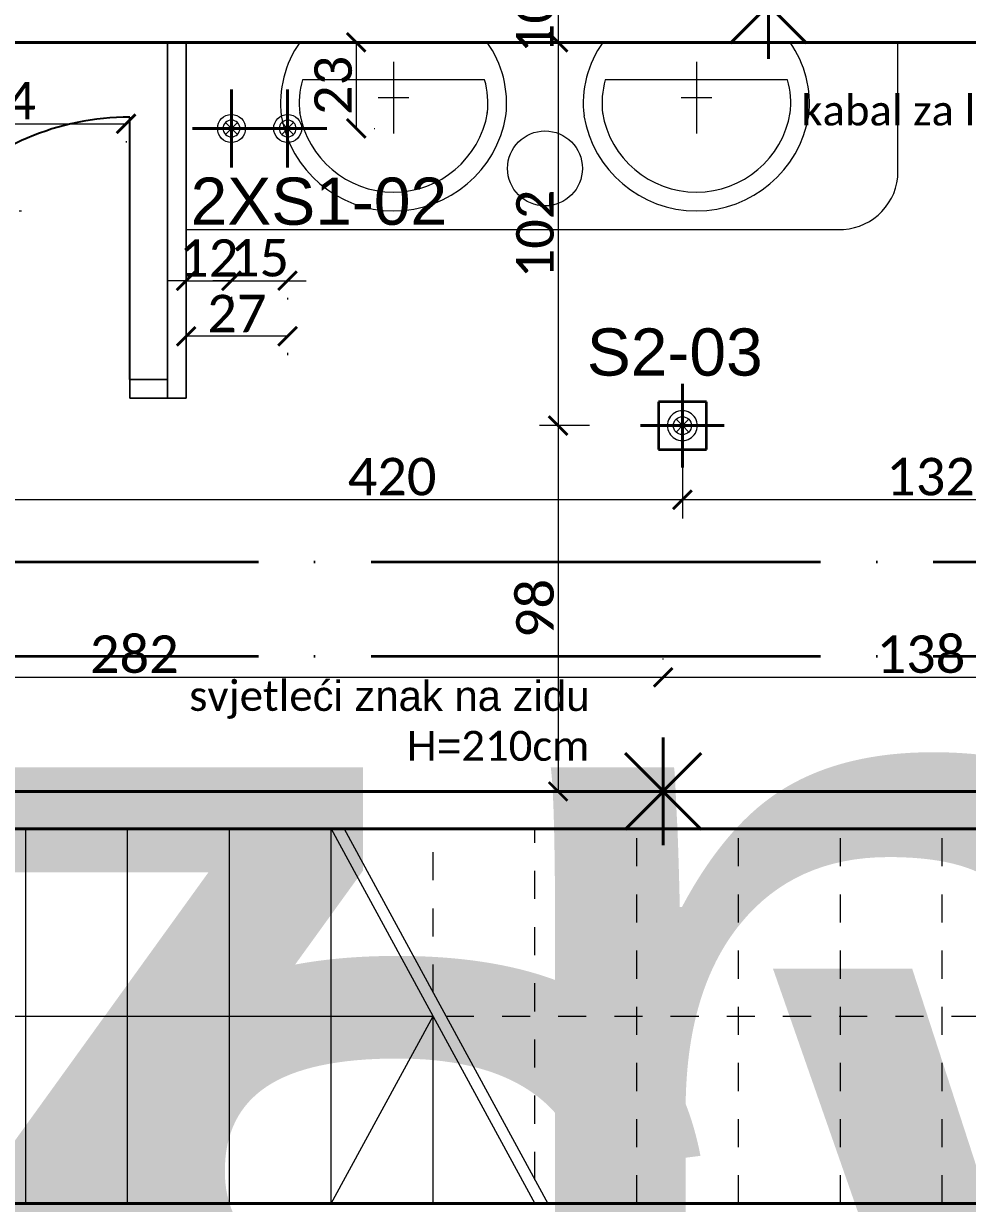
# Model space of a CAD drawing. Header units: centimetres. Extents: x -26724 to 60145, y -23645 to 6771.
# Drawn here: x 4448.5 to 4700.5, y 4460 to 4775 of the extents above; entities that cross this region are included whole.
import ezdxf

# ---------------------------------------------------------------- set-up
doc = ezdxf.new("R2010")
doc.units = ezdxf.units.CM
for name, pattern in [('ACAD_ISO04W100', [30, 24, -3, 0, -3]), ('AUSGEZOGEN', [0]), ('DALEKOVOD_VN', [5, 2.5, -2.5]), ('PUNKT2_S9', [0.35, 0.15, -0.1, 0, -0.1])]:
    doc.linetypes.add(name, pattern=pattern)
for name, color, linetype, lineweight in [('2.IZGLED', 7, 'Continuous', 13), ('4.KOTE', 88, 'Continuous', 15), ('IZGLED', 252, 'Continuous', 13), ('namjestaj', 150, 'Continuous', 5), ('svjetlo', 7, 'Continuous', 35), ('vrata', 83, 'Continuous', 18), ('XR$5$Treppe Ortbeton', 252, 'PUNKT2_S9', 13), ('XR$5$Wand Mauerwerk nicht tragend', 252, 'PUNKT2_S9', 13), ('zid', 7, 'Continuous', 40)]:
    doc.layers.add(name, color=color, linetype=linetype, lineweight=lineweight)
doc.layers.add('3.IZGLED 2', color=7, linetype='Continuous', lineweight=9, true_color=0x4a4a4a)
doc.layers.add('IZGLED 2', color=253, linetype='Continuous', lineweight=9, true_color=0x828282)
doc.layers.add('tekst', color=7, linetype='Continuous')
doc.layers.add('tekst @ 50', color=7, linetype='Continuous')
doc.styles.add('0.12', font='arial.ttf', dxfattribs={"height": 0.12})
doc.styles.add('Notes', font='arial.ttf', dxfattribs={"height": 3})
doc.styles.get("Standard").update_dxf_attribs({"font": 'calibri.ttf'})
doc.dimstyles.new('ja 1 50', dxfattribs={"dimtxt": 10, "dimasz": 5, "dimexe": 5, "dimexo": 5, "dimgap": 1, "dimtad": 1, "dimdec": 0, "dimtxsty": 'Standard', "dimblk": 'ARCHTICK', "dimcen": 2.5, "dimclrd": 256, "dimclrt": 7, "dimadec": 0, "dimazin": 0, "dimtfac": 1, "dimtdec": 0, "dimtix": 1, "dimtmove": 1, "dimatfit": 3, "dimldrblk": 'ARCHTICK', "dimfxl": 10, "dimfxlon": 1, "dimlwd": 0, "dimlwe": 9, "dimarcsym": 0})

# ---------------------------------------------------------------- blocks, each defined once
blk = doc.blocks.new('*U3253')
at = {"layer": 'tekst @ 50', "color": 240, "ltscale": 0.8, "insert": (10016.26, 4588.48, -1316.69), "char_height": 283.795, "attachment_point": 3, "style": 'Notes'}
blk.add_mtext_dynamic_manual_height_columns('svjetle{\\fArial|b0|i0|c238|p34;ći znak na zidu H=}2{\\fCalibri|b0|i0|c238|p34;1}0cm ', width=6247.4904, gutter_width=625, heights=[0], dxfattribs=at)
blk = doc.blocks.new('*U3254')
at = {"layer": 'tekst @ 50', "color": 240, "ltscale": 0.8, "insert": (8415.65, 4642.26, -1316.69), "char_height": 283.795, "attachment_point": 3, "style": 'Notes'}
blk.add_mtext_dynamic_manual_height_columns('svjetle{\\fArial|b0|i0|c238|p34;ći znak na zidu H=}2{\\fCalibri|b0|i0|c238|p34;40}cm ', width=6247.4904, gutter_width=625, heights=[0], dxfattribs=at)
blk = doc.blocks.new('efrrf')
at = {"layer": 'IZGLED'}
for q in [(32062.56, -5174.7), (32062.56, -5178.09), (32065.95, -5174.7), (32065.95, -5178.09)]:
    blk.add_line((32064.26, -5176.4), q, dxfattribs=at)
at = {"layer": 'IZGLED', "extrusion": (0, 0, -1)}
for major_axis, start_param, end_param in [((-2.83, 2.83), 3.926991, 7.068583), ((2.83, 2.83), -0.785398, 2.356194), ((-1.7, 1.7), 4.712389, 10.995574)]:
    blk.add_ellipse((32064.26, -5176.4), major_axis=major_axis, ratio=1, start_param=start_param, end_param=end_param, dxfattribs=at)
at = {"layer": 'zid'}
for p, q in [((32064.26, -5187.54), (32064.26, -5165.25)), ((32075.41, -5176.4), (32053.11, -5176.4))]:
    blk.add_line(p, q, dxfattribs=at)
blk = doc.blocks.new('gggggg')
at = {"layer": 'namjestaj'}
for p, q in [((-427.02, 2877.23), (-427.02, 2858.11)), ((-402.7, 2872.44), (-451.34, 2872.44)), ((-431.11, 2867.67), (-422.93, 2867.67))]:
    blk.add_line(p, q, dxfattribs=at)
for centre, radius, start, end in [((-429.01, 2866.13), 28.2, 144.6736, 186.7057), ((-425.03, 2866.13), 28.2, 353.2943, 35.3264), ((-429.01, 2866.13), 23.2, 164.2253, 186.7057), ((-425.03, 2866.13), 23.2, 353.2943, 15.7747), ((-427.02, 2867.86), 25.42, 189.4953, 350.5047), ((-427.02, 2867.86), 30.42, 189.4953, 350.5047)]:
    blk.add_arc(centre, radius, start, end, dxfattribs=at)
blk = doc.blocks.new('svjetlo')
at = {"layer": 'IZGLED'}
for q in [(1068.02, -4499.66), (1069.72, -4499.66), (1068.02, -4501.36), (1069.72, -4501.36)]:
    blk.add_line((1068.87, -4500.51), q, dxfattribs=at)
for major_axis, start_param, end_param in [((1.41, 1.41), 5.497787, 8.63938), ((-0.849, 0.849), 3.926991, 10.210176), ((1.41, 1.41), 2.356194, 5.497787)]:
    blk.add_ellipse((1068.87, -4500.51), major_axis=major_axis, ratio=1, start_param=start_param, end_param=end_param, dxfattribs=at)
at = {"layer": 'svjetlo'}
for p, q in [((1072.07, -4497.31), (1065.67, -4497.31)), ((1065.67, -4497.31), (1065.67, -4503.71)), ((1072.07, -4503.71), (1072.07, -4497.31)), ((1065.67, -4503.71), (1072.07, -4503.71))]:
    blk.add_line(p, q, dxfattribs=at)
blk = doc.blocks.new('sijalica 1')
blk.add_blockref('svjetlo', (0, 0))
blk = doc.blocks.new('w')
at = {"layer": 'zid'}
for p, q in [((6631364.97, 4927563.77), (6631364.97, 4927586.06)), ((6631376.12, 4927574.92), (6631353.82, 4927574.92))]:
    blk.add_line(p, q, dxfattribs=at)
at = {"xscale": -2, "yscale": 2, "zscale": 2, "rotation": 270}
blk.add_blockref('sijalica 1', (6640365.99, 4925437.18), dxfattribs=at)
blk = doc.blocks.new('GTTTTTT')
at = {"layer": 'zid', "color": 1}
for p, q in [((3959.04, 2060.69), (3959.04, 2036.69)), ((3950.55, 2040.2), (3967.52, 2057.17)), ((3967.52, 2040.2), (3950.55, 2057.17)), ((3947.04, 2048.69), (3971.04, 2048.69))]:
    blk.add_line(p, q, dxfattribs=at)
blk = doc.blocks.new('_ArchTick')
at = {"color": 0, "linetype": 'ByBlock', "const_width": 0.15}
blk.add_lwpolyline([(-0.5, -0.5), (0.5, 0.5)], dxfattribs=at)
blk = doc.blocks.new('*D2744')
at = {"layer": '4.KOTE', "color": 0, "lineweight": 9, "transparency": 16777216}
for p, q in [((4411.9, 4753.01), (4411.9, 4753.22)), ((4475.9, 4743.55), (4475.9, 4743.22))]:
    blk.add_line(p, q, dxfattribs=at)
at = {"layer": '4.KOTE', "lineweight": 0, "transparency": 16777216}
blk.add_line((4411.9, 4748.22), (4475.9, 4748.22), dxfattribs=at)
at = {"layer": 'Defpoints', "color": 0, "transparency": 16777216}
for p in [(4475.9, 4769.96, 1216.69), (4475.9, 4748.22), (4411.9, 4736.11, 1216.69)]:
    blk.add_point(p, dxfattribs=at)
at = {"layer": '4.KOTE', "lineweight": 0, "transparency": 16777216, "xscale": 5, "yscale": 5, "zscale": 5, "rotation": 180}
blk.add_blockref('_ArchTick', (4411.9, 4748.22), dxfattribs=at)
at = {"layer": '4.KOTE', "lineweight": 0, "transparency": 16777216, "xscale": 5, "yscale": 5, "zscale": 5}
blk.add_blockref('_ArchTick', (4475.9, 4748.22), dxfattribs=at)
at = {"layer": '4.KOTE', "color": 7, "transparency": 16777216, "insert": (4443.9, 4754.34), "char_height": 10, "attachment_point": 5}
blk.add_mtext('64', dxfattribs=at)
blk = doc.blocks.new('*D2746')
at = {"layer": '4.KOTE', "lineweight": 0, "transparency": 16777216}
blk.add_line((4442.96, 4724.96), (4442.96, 4679.96), dxfattribs=at)
at = {"layer": '4.KOTE', "color": 0, "lineweight": 9, "transparency": 16777216}
for p, q in [((4447.38, 4724.96), (4447.96, 4724.96)), ((4438.5, 4679.96), (4437.96, 4679.96))]:
    blk.add_line(p, q, dxfattribs=at)
at = {"layer": 'Defpoints', "color": 0, "transparency": 16777216}
for p in [(4400.75, 4724.96, 1216.69), (4442.96, 4679.96), (4481.9, 4679.96, 1216.69)]:
    blk.add_point(p, dxfattribs=at)
at = {"layer": '4.KOTE', "lineweight": 0, "transparency": 16777216, "xscale": 5, "yscale": 5, "zscale": 5}
for p, rotation in [((4442.96, 4724.96), 90), ((4442.96, 4679.96), 270)]:
    blk.add_blockref('_ArchTick', p, dxfattribs=dict(at, rotation=rotation))
at = {"layer": '4.KOTE', "color": 7, "transparency": 16777216, "insert": (4436.89, 4702.46), "char_height": 10, "attachment_point": 5, "rotation": 90}
blk.add_mtext('45', dxfattribs=at)
blk = doc.blocks.new('*D2747')
at = {"layer": '4.KOTE', "lineweight": 0, "transparency": 16777216}
for p, q in [((4491.9, 4706.32), (4486.9, 4706.32)), ((4491.9, 4706.32), (4504, 4706.32)), ((4504, 4706.32), (4509, 4706.32))]:
    blk.add_line(p, q, dxfattribs=at)
at = {"layer": '4.KOTE', "color": 0, "lineweight": 9, "transparency": 16777216}
for p, q in [((4491.9, 4702.16), (4491.9, 4701.32)), ((4504, 4702.01), (4504, 4701.32))]:
    blk.add_line(p, q, dxfattribs=at)
at = {"layer": 'Defpoints', "color": 0, "transparency": 16777216}
for p in [(4491.9, 4769.96, 1216.69), (4504, 4757.39, 1216.69), (4504, 4706.32)]:
    blk.add_point(p, dxfattribs=at)
at = {"layer": '4.KOTE', "lineweight": 0, "transparency": 16777216, "xscale": 5, "yscale": 5, "zscale": 5}
blk.add_blockref('_ArchTick', (4491.9, 4706.32), dxfattribs=at)
at = {"layer": '4.KOTE', "lineweight": 0, "transparency": 16777216, "xscale": 5, "yscale": 5, "zscale": 5, "rotation": 180}
blk.add_blockref('_ArchTick', (4504, 4706.32), dxfattribs=at)
at = {"layer": '4.KOTE', "color": 7, "transparency": 16777216, "insert": (4497.95, 4712.37), "char_height": 10, "attachment_point": 5}
blk.add_mtext('12', dxfattribs=at)
blk = doc.blocks.new('*D2748')
at = {"layer": '4.KOTE', "lineweight": 0, "transparency": 16777216}
for p, q in [((4504, 4706.32), (4499, 4706.32)), ((4504, 4706.32), (4519, 4706.32)), ((4519, 4706.32), (4524, 4706.32))]:
    blk.add_line(p, q, dxfattribs=at)
at = {"layer": '4.KOTE', "color": 0, "lineweight": 9, "transparency": 16777216}
for p, q in [((4504, 4702.01), (4504, 4701.32)), ((4519, 4701.75), (4519, 4701.32))]:
    blk.add_line(p, q, dxfattribs=at)
at = {"layer": 'Defpoints', "color": 0, "transparency": 16777216}
for p in [(4504, 4757.39, 1216.69), (4519, 4736.54, 1216.69), (4519, 4706.32)]:
    blk.add_point(p, dxfattribs=at)
at = {"layer": '4.KOTE', "lineweight": 0, "transparency": 16777216, "xscale": 5, "yscale": 5, "zscale": 5}
blk.add_blockref('_ArchTick', (4504, 4706.32), dxfattribs=at)
at = {"layer": '4.KOTE', "lineweight": 0, "transparency": 16777216, "xscale": 5, "yscale": 5, "zscale": 5, "rotation": 180}
blk.add_blockref('_ArchTick', (4519, 4706.32), dxfattribs=at)
at = {"layer": '4.KOTE', "color": 7, "transparency": 16777216, "insert": (4511.5, 4712.4), "char_height": 10, "attachment_point": 5}
blk.add_mtext('15', dxfattribs=at)
blk = doc.blocks.new('*D2749')
at = {"layer": '4.KOTE', "lineweight": 0, "transparency": 16777216}
blk.add_line((4519, 4691.48), (4491.9, 4691.48), dxfattribs=at)
at = {"layer": '4.KOTE', "color": 0, "lineweight": 9, "transparency": 16777216}
for p, q in [((4491.9, 4687.1), (4491.9, 4686.48)), ((4519, 4687.1), (4519, 4686.48))]:
    blk.add_line(p, q, dxfattribs=at)
at = {"layer": 'Defpoints', "color": 0, "transparency": 16777216}
for p in [(4491.9, 4736.54, 1216.69), (4519, 4736.54, 1216.69), (4491.9, 4691.48)]:
    blk.add_point(p, dxfattribs=at)
at = {"layer": '4.KOTE', "lineweight": 0, "transparency": 16777216, "xscale": 5, "yscale": 5, "zscale": 5, "rotation": 180}
blk.add_blockref('_ArchTick', (4491.9, 4691.48), dxfattribs=at)
at = {"layer": '4.KOTE', "lineweight": 0, "transparency": 16777216, "xscale": 5, "yscale": 5, "zscale": 5}
blk.add_blockref('_ArchTick', (4519, 4691.48), dxfattribs=at)
at = {"layer": '4.KOTE', "color": 7, "transparency": 16777216, "insert": (4505.45, 4697.55), "char_height": 10, "attachment_point": 5}
blk.add_mtext('27', dxfattribs=at)
blk = doc.blocks.new('*D2750')
at = {"layer": '4.KOTE', "lineweight": 0, "transparency": 16777216}
blk.add_line((4537.31, 4769.96), (4537.31, 4746.96), dxfattribs=at)
at = {"layer": '4.KOTE', "color": 0, "lineweight": 9, "transparency": 16777216}
for p, q in [((4542.01, 4769.96), (4542.31, 4769.96)), ((4542.15, 4746.96), (4542.31, 4746.96))]:
    blk.add_line(p, q, dxfattribs=at)
at = {"layer": 'Defpoints', "color": 0, "transparency": 16777216}
for p in [(4518.27, 4769.96, 1216.69), (4529.43, 4746.96, 1216.69), (4537.31, 4746.96)]:
    blk.add_point(p, dxfattribs=at)
at = {"layer": '4.KOTE', "lineweight": 0, "transparency": 16777216, "xscale": 5, "yscale": 5, "zscale": 5}
for p, rotation in [((4537.31, 4769.96), 90), ((4537.31, 4746.96), 270)]:
    blk.add_blockref('_ArchTick', p, dxfattribs=dict(at, rotation=rotation))
at = {"layer": '4.KOTE', "color": 7, "transparency": 16777216, "insert": (4531.19, 4758.46), "char_height": 10, "attachment_point": 5, "rotation": 90}
blk.add_mtext('23', dxfattribs=at)
blk = doc.blocks.new('*D2760')
at = {"layer": '4.KOTE', "color": 0, "lineweight": 9, "transparency": 16777216}
for p, q in [((4624.4, 4656.88), (4624.4, 4642.84)), ((4756.9, 4643.18), (4756.9, 4642.84))]:
    blk.add_line(p, q, dxfattribs=at)
at = {"layer": '4.KOTE', "lineweight": 0, "transparency": 16777216}
blk.add_line((4756.9, 4647.84), (4624.4, 4647.84), dxfattribs=at)
at = {"layer": 'Defpoints', "color": 0, "transparency": 16777216}
for p in [(4624.4, 4678.77, 13.5), (4756.9, 4669.96, 1216.69), (4624.4, 4647.84)]:
    blk.add_point(p, dxfattribs=at)
at = {"layer": '4.KOTE', "lineweight": 0, "transparency": 16777216, "xscale": 5, "yscale": 5, "zscale": 5, "rotation": 180}
blk.add_blockref('_ArchTick', (4624.4, 4647.84), dxfattribs=at)
at = {"layer": '4.KOTE', "lineweight": 0, "transparency": 16777216, "xscale": 5, "yscale": 5, "zscale": 5}
blk.add_blockref('_ArchTick', (4756.9, 4647.84), dxfattribs=at)
at = {"layer": '4.KOTE', "color": 7, "transparency": 16777216, "insert": (4690.65, 4653.96), "char_height": 10, "attachment_point": 5}
blk.add_mtext('132', dxfattribs=at)
blk = doc.blocks.new('*D2762')
at = {"layer": '4.KOTE', "lineweight": 0, "transparency": 16777216}
blk.add_line((4756.9, 4647.84), (4336.9, 4647.84), dxfattribs=at)
at = {"layer": '4.KOTE', "color": 0, "lineweight": 9, "transparency": 16777216}
for p, q in [((4336.9, 4643.18), (4336.9, 4642.84)), ((4756.9, 4643.02), (4756.9, 4642.84))]:
    blk.add_line(p, q, dxfattribs=at)
at = {"layer": 'Defpoints', "color": 0, "transparency": 16777216}
for p in [(4336.9, 4669.96, 1216.69), (4756.9, 4657.46, 1216.69), (4336.9, 4647.84)]:
    blk.add_point(p, dxfattribs=at)
at = {"layer": '4.KOTE', "lineweight": 0, "transparency": 16777216, "xscale": 5, "yscale": 5, "zscale": 5, "rotation": 180}
blk.add_blockref('_ArchTick', (4336.9, 4647.84), dxfattribs=at)
at = {"layer": '4.KOTE', "lineweight": 0, "transparency": 16777216, "xscale": 5, "yscale": 5, "zscale": 5}
blk.add_blockref('_ArchTick', (4756.9, 4647.84), dxfattribs=at)
at = {"layer": '4.KOTE', "color": 7, "transparency": 16777216, "insert": (4546.9, 4653.96), "char_height": 10, "attachment_point": 5}
blk.add_mtext('420', dxfattribs=at)
blk = doc.blocks.new('*D2763')
at = {"layer": '4.KOTE', "lineweight": 0, "transparency": 16777216}
blk.add_line((4591.21, 4769.96), (4591.21, 4667.62), dxfattribs=at)
at = {"layer": '4.KOTE', "color": 0, "lineweight": 9, "transparency": 16777216}
for p, q in [((4596.09, 4769.96), (4596.21, 4769.96)), ((4599.63, 4667.62), (4586.21, 4667.62))]:
    blk.add_line(p, q, dxfattribs=at)
at = {"layer": 'Defpoints', "color": 0, "transparency": 16777216}
for p in [(4586.9, 4769.96, 1216.69), (4591.21, 4667.62), (4613.25, 4667.62, 13.5)]:
    blk.add_point(p, dxfattribs=at)
at = {"layer": '4.KOTE', "lineweight": 0, "transparency": 16777216, "xscale": 5, "yscale": 5, "zscale": 5}
for p, rotation in [((4591.21, 4769.96), 90), ((4591.21, 4667.62), 270)]:
    blk.add_blockref('_ArchTick', p, dxfattribs=dict(at, rotation=rotation))
at = {"layer": '4.KOTE', "color": 7, "transparency": 16777216, "insert": (4585.08, 4718.79), "char_height": 10, "attachment_point": 5, "rotation": 90}
blk.add_mtext('102', dxfattribs=at)
blk = doc.blocks.new('*D2764')
at = {"layer": '4.KOTE', "color": 0, "lineweight": 9, "transparency": 16777216}
for p, q in [((4599.63, 4667.62), (4586.21, 4667.62)), ((4586.98, 4569.96), (4586.21, 4569.96))]:
    blk.add_line(p, q, dxfattribs=at)
at = {"layer": '4.KOTE', "lineweight": 0, "transparency": 16777216}
blk.add_line((4591.21, 4667.62), (4591.21, 4569.96), dxfattribs=at)
at = {"layer": 'Defpoints', "color": 0, "transparency": 16777216}
for p in [(4613.25, 4667.62, 13.5), (4591.21, 4569.96), (4649.4, 4569.96, 1216.69)]:
    blk.add_point(p, dxfattribs=at)
at = {"layer": '4.KOTE', "lineweight": 0, "transparency": 16777216, "xscale": 5, "yscale": 5, "zscale": 5}
for p, rotation in [((4591.21, 4667.62), 90), ((4591.21, 4569.96), 270)]:
    blk.add_blockref('_ArchTick', p, dxfattribs=dict(at, rotation=rotation))
at = {"layer": '4.KOTE', "color": 7, "transparency": 16777216, "insert": (4585.08, 4618.79), "char_height": 10, "attachment_point": 5, "rotation": 90}
blk.add_mtext('98', dxfattribs=at)
blk = doc.blocks.new('*D2765')
at = {"layer": '4.KOTE', "color": 0, "lineweight": 9, "transparency": 16777216}
for p, q in [((4336.9, 4605), (4336.9, 4605.44)), ((4619.27, 4605.18), (4619.27, 4605.44))]:
    blk.add_line(p, q, dxfattribs=at)
at = {"layer": '4.KOTE', "lineweight": 0, "transparency": 16777216}
blk.add_line((4336.9, 4600.44), (4619.27, 4600.44), dxfattribs=at)
at = {"layer": 'Defpoints', "color": 0, "transparency": 16777216}
for p in [(4619.27, 4600.44), (4619.27, 4584.36, 1216.69), (4336.9, 4569.96, 1216.69)]:
    blk.add_point(p, dxfattribs=at)
at = {"layer": '4.KOTE', "lineweight": 0, "transparency": 16777216, "xscale": 5, "yscale": 5, "zscale": 5, "rotation": 180}
blk.add_blockref('_ArchTick', (4336.9, 4600.44), dxfattribs=at)
at = {"layer": '4.KOTE', "lineweight": 0, "transparency": 16777216, "xscale": 5, "yscale": 5, "zscale": 5}
blk.add_blockref('_ArchTick', (4619.27, 4600.44), dxfattribs=at)
at = {"layer": '4.KOTE', "color": 7, "transparency": 16777216, "insert": (4478.08, 4606.56), "char_height": 10, "attachment_point": 5}
blk.add_mtext('282', dxfattribs=at)
blk = doc.blocks.new('*D2766')
at = {"layer": '4.KOTE', "color": 0, "lineweight": 9, "transparency": 16777216}
for p, q in [((4619.27, 4605.18), (4619.27, 4605.44)), ((4756.9, 4605), (4756.9, 4605.44))]:
    blk.add_line(p, q, dxfattribs=at)
at = {"layer": '4.KOTE', "lineweight": 0, "transparency": 16777216}
blk.add_line((4619.27, 4600.44), (4756.9, 4600.44), dxfattribs=at)
at = {"layer": 'Defpoints', "color": 0, "transparency": 16777216}
for p in [(4756.9, 4600.44), (4619.27, 4584.36, 1216.69), (4756.9, 4569.96, 1216.69)]:
    blk.add_point(p, dxfattribs=at)
at = {"layer": '4.KOTE', "lineweight": 0, "transparency": 16777216, "xscale": 5, "yscale": 5, "zscale": 5, "rotation": 180}
blk.add_blockref('_ArchTick', (4619.27, 4600.44), dxfattribs=at)
at = {"layer": '4.KOTE', "lineweight": 0, "transparency": 16777216, "xscale": 5, "yscale": 5, "zscale": 5}
blk.add_blockref('_ArchTick', (4756.9, 4600.44), dxfattribs=at)
at = {"layer": '4.KOTE', "color": 7, "transparency": 16777216, "insert": (4688.08, 4606.56), "char_height": 10, "attachment_point": 5}
blk.add_mtext('138', dxfattribs=at)
blk = doc.blocks.new('*D2792')
at = {"layer": '4.KOTE', "lineweight": 0, "transparency": 16777216}
for p, q in [((4591.2, 4779.96), (4591.2, 4784.96)), ((4591.2, 4779.96), (4591.2, 4769.96)), ((4591.2, 4769.96), (4591.2, 4764.96))]:
    blk.add_line(p, q, dxfattribs=at)
at = {"layer": '4.KOTE', "color": 0, "lineweight": 9, "transparency": 16777216}
for p, q in [((4591.2, 4779.96), (4586.2, 4779.96)), ((4591.2, 4769.96), (4596.2, 4769.96))]:
    blk.add_line(p, q, dxfattribs=at)
at = {"layer": 'Defpoints', "color": 0, "transparency": 16777216}
for p in [(4591.2, 4779.96), (4591.2, 4769.96), (4591.2, 4769.96)]:
    blk.add_point(p, dxfattribs=at)
at = {"layer": '4.KOTE', "lineweight": 0, "transparency": 16777216, "xscale": 5, "yscale": 5, "zscale": 5}
for p, rotation in [((4591.2, 4779.96), 270), ((4591.2, 4769.96), 90)]:
    blk.add_blockref('_ArchTick', p, dxfattribs=dict(at, rotation=rotation))
at = {"layer": '4.KOTE', "color": 7, "transparency": 16777216, "insert": (4585.08, 4774.96), "char_height": 10, "attachment_point": 5, "rotation": 90}
blk.add_mtext('10', dxfattribs=at)

msp = doc.modelspace()

# ---------------------------------------------------------------- linework, layer by layer
at = {"layer": '2.IZGLED', "transparency": 33554687}
for p, q in [((4486.9, 4769.96, 1216.69), (4486.9, 4674.96, 1216.69)), ((4486.9, 4674.96, 1216.69), (4486.9, 4769.96, 1216.69)), ((4486.9, 4674.96, 1216.69), (4486.9, 4769.96, 1216.69)), ((4486.9, 4769.96, 1216.69), (4486.9, 4674.96, 1216.69)), ((4491.9, 4674.96, 1216.69), (4491.9, 4769.96, 1216.69)), ((4491.9, 4769.96, 1216.69), (4491.9, 4674.96, 1216.69)), ((4491.9, 4769.96, 1216.69), (4491.9, 4674.96, 1216.69)), ((4491.9, 4674.96, 1216.69), (4491.9, 4769.96, 1216.69)), ((4476.9, 4679.96, 1216.69), (4476.9, 4674.96, 1216.69)), ((4486.9, 4679.96, 1216.69), (4476.9, 4679.96, 1216.69)), ((4476.9, 4679.96, 1216.69), (4476.9, 4674.96, 1216.69)), ((4476.9, 4674.96, 1216.69), (4476.9, 4679.96, 1216.69)), ((4476.9, 4679.96, 1216.69), (4486.9, 4679.96, 1216.69)), ((4476.9, 4674.96, 1216.69), (4476.9, 4679.96, 1216.69)), ((4486.9, 4679.96, 1216.69), (4476.9, 4679.96, 1216.69)), ((4476.9, 4679.96, 1216.69), (4486.9, 4679.96, 1216.69)), ((4486.9, 4674.96, 1216.69), (4486.9, 4679.96, 1216.69)), ((4486.9, 4679.96, 1216.69), (4486.9, 4674.96, 1216.69)), ((4486.9, 4679.96, 1216.69), (4486.9, 4679.96, 1216.69)), ((4486.9, 4674.96, 1216.69), (4486.9, 4679.96, 1216.69)), ((4486.9, 4679.96, 1216.69), (4486.9, 4679.96, 1216.69)), ((4486.9, 4679.96, 1216.69), (4486.9, 4674.96, 1216.69)), ((4476.9, 4674.96, 1216.69), (4486.9, 4674.96, 1216.69)), ((4486.9, 4674.96, 1216.69), (4476.9, 4674.96, 1216.69)), ((4476.9, 4674.96, 1216.69), (4486.9, 4674.96, 1216.69)), ((4486.9, 4674.96, 1216.69), (4476.9, 4674.96, 1216.69)), ((4486.9, 4674.96, 1216.69), (4486.9, 4674.96, 1216.69)), ((4486.9, 4674.96, 1216.69), (4486.9, 4674.96, 1216.69)), ((4486.9, 4674.96, 1216.69), (4491.9, 4674.96, 1216.69)), ((4491.9, 4674.96, 1216.69), (4486.9, 4674.96, 1216.69)), ((4486.9, 4674.96, 1216.69), (4486.9, 4674.96, 1216.69)), ((4491.9, 4674.96, 1216.69), (4486.9, 4674.96, 1216.69)), ((4486.9, 4674.96, 1216.69), (4486.9, 4674.96, 1216.69)), ((4486.9, 4674.96, 1216.69), (4491.9, 4674.96, 1216.69)), ((4491.9, 4674.96, 1216.69), (4491.9, 4674.96, 1216.69)), ((4491.9, 4674.96, 1216.69), (4491.9, 4674.96, 1216.69))]:
    msp.add_line(p, q, dxfattribs=at)
at = {"layer": '2.IZGLED'}
for p, q in [((4449.08, 4459.96, -310), (4449.08, 4559.96, -310)), ((4476.27, 4459.96, -535.94), (4476.27, 4559.96, -535.94)), ((4503.46, 4459.96, -516.25), (4503.46, 4559.96, -516.25)), ((4530.65, 4459.96, -310), (4530.65, 4559.96, -310)), ((4530.65, 4559.96, -310), (4585.02, 4459.96, -310)), ((4534.06, 4559.96, -310), (4588.44, 4459.96, -310)), ((4421.9, 4509.96, -310), (4557.83, 4509.96, -302.19)), ((4530.65, 4459.96, -310), (4557.83, 4509.96, -302.19)), ((4557.83, 4459.96, -476.88), (4557.83, 4509.96, -476.88))]:
    msp.add_line(p, q, dxfattribs=at)
at = {"layer": '2.IZGLED', "linetype": 'DALEKOVOD_VN', "ltscale": 3}
for p, q in [((4557.83, 4516.24, -476.88), (4557.83, 4559.96, -476.88)), ((4585.02, 4466.24, -310), (4585.02, 4559.96, -310)), ((4612.21, 4459.96, -310), (4612.21, 4559.96, -310)), ((4639.4, 4459.96, -310), (4639.4, 4559.96, -310)), ((4666.58, 4459.96, -398.12), (4666.58, 4559.96, -398.12)), ((4693.77, 4459.96, -310), (4693.77, 4559.96, -310)), ((4561.25, 4509.96, -301.99), (4856.9, 4509.96, -285))]:
    msp.add_line(p, q, dxfattribs=at)
at = {"layer": '2.IZGLED', "elevation": 1216.69}
for points in [[(4681.9, 4733.96), (4681.9, 4769.96), (4491.9, 4769.96), (4491.9, 4719.96)], [(4491.9, 4719.96), (4666.74, 4719.96)]]:
    msp.add_lwpolyline(points, dxfattribs=at)
at = {"layer": '2.IZGLED'}
msp.add_circle((4587.71, 4736.3, 1216.69), 10, dxfattribs=at)
msp.add_arc((4666.32, 4735.63, 1216.69), 15.67, 268.4659, 353.9059, dxfattribs=at)
at = {"layer": '3.IZGLED 2'}
msp.add_line((4786.9, 4459.96, -310), (4421.9, 4459.96, -310), dxfattribs=at)
at = {"layer": '4.KOTE', "elevation": 1216.69}
msp.add_lwpolyline([(4756.9, 4569.96), (4336.9, 4569.96), (4336.9, 4674.96)], dxfattribs=at)
at = {"layer": 'IZGLED 2', "color": 5, "linetype": 'ACAD_ISO04W100', "lineweight": 35, "ltscale": 5}
for p, q in [((3940.89, 4631.3), (5066.14, 4631.3)), ((3940.89, 4606.03), (5066.14, 4606.03))]:
    msp.add_line(p, q, dxfattribs=at)
at = {"layer": 'vrata', "lineweight": 25, "ltscale": 12}
msp.add_line((4476.9, 4679.95, 1216.69), (4476.9, 4749.99, 1216.69), dxfattribs=at)
msp.add_arc((4476.9, 4679.95, 1216.69), 70.04, 90.0002, 182.0567, dxfattribs=at)
at = {"layer": 'XR$5$Treppe Ortbeton', "color": 7, "linetype": 'AUSGEZOGEN', "lineweight": 13, "transparency": 33554687}
for p, q in [((4464.27, 4559.96, 1216.69), (4434.08, 4559.96, 1216.69)), ((4434.09, 4559.96, 1216.69), (4464.27, 4559.96, 1216.69)), ((4464.27, 4559.96, 1216.69), (4437.08, 4559.96, 1216.69)), ((4437.08, 4559.96, 1216.69), (4464.27, 4559.96, 1216.69)), ((4461.27, 4559.96, 1216.69), (4461.27, 4559.96, 1216.69)), ((4461.27, 4559.96, 1216.69), (4491.46, 4559.96, 1216.69)), ((4491.46, 4559.96, 1216.69), (4461.27, 4559.96, 1216.69)), ((4464.27, 4559.96, 1216.69), (4464.27, 4559.96, 1216.69)), ((4491.46, 4559.96, 1216.69), (4464.27, 4559.96, 1216.69)), ((4464.27, 4559.96, 1216.69), (4464.27, 4559.96, 1216.69)), ((4464.27, 4559.96, 1216.69), (4491.46, 4559.96, 1216.69)), ((4464.27, 4559.96, 1216.69), (4464.27, 4559.96, 1216.69)), ((4488.46, 4559.96, 1216.69), (4488.46, 4559.96, 1216.69)), ((4488.46, 4559.96, 1216.69), (4518.65, 4559.96, 1216.69)), ((4518.65, 4559.96, 1216.69), (4488.46, 4559.96, 1216.69)), ((4491.46, 4559.96, 1216.69), (4491.46, 4559.96, 1216.69)), ((4518.65, 4559.96, 1216.69), (4491.46, 4559.96, 1216.69)), ((4491.46, 4559.96, 1216.69), (4491.46, 4559.96, 1216.69)), ((4491.46, 4559.96, 1216.69), (4518.65, 4559.96, 1216.69)), ((4491.46, 4559.96, 1216.69), (4491.46, 4559.96, 1216.69)), ((4515.65, 4559.96, 1216.69), (4515.65, 4559.96, 1216.69)), ((4515.65, 4559.96, 1216.69), (4545.83, 4559.96, 1216.69)), ((4545.83, 4559.96, 1216.69), (4515.65, 4559.96, 1216.69)), ((4518.65, 4559.96, 1216.69), (4518.65, 4559.96, 1216.69)), ((4545.83, 4559.96, 1216.69), (4518.65, 4559.96, 1216.69)), ((4518.65, 4559.96, 1216.69), (4518.65, 4559.96, 1216.69)), ((4518.65, 4559.96, 1216.69), (4545.83, 4559.96, 1216.69)), ((4518.65, 4559.96, 1216.69), (4518.65, 4559.96, 1216.69)), ((4573.02, 4559.96, 1216.69), (4542.83, 4559.96, 1216.69)), ((4542.84, 4559.96, 1216.69), (4542.84, 4559.96, 1216.69)), ((4542.84, 4559.96, 1216.69), (4573.02, 4559.96, 1216.69)), ((4545.83, 4559.96, 1216.69), (4545.83, 4559.96, 1216.69)), ((4573.02, 4559.96, 1216.69), (4545.83, 4559.96, 1216.69)), ((4545.83, 4559.96, 1216.69), (4545.83, 4559.96, 1216.69)), ((4545.84, 4559.96, 1216.69), (4545.84, 4559.96, 1216.69)), ((4545.84, 4559.96, 1216.69), (4573.02, 4559.96, 1216.69)), ((4570.02, 4559.96, 1216.69), (4570.02, 4559.96, 1216.69)), ((4570.02, 4559.96, 1216.69), (4600.21, 4559.96, 1216.69)), ((4600.21, 4559.96, 1216.69), (4570.02, 4559.96, 1216.69)), ((4573.02, 4559.96, 1216.69), (4573.02, 4559.96, 1216.69)), ((4600.21, 4559.96, 1216.69), (4573.02, 4559.96, 1216.69)), ((4573.02, 4559.96, 1216.69), (4573.02, 4559.96, 1216.69)), ((4573.02, 4559.96, 1216.69), (4600.21, 4559.96, 1216.69)), ((4573.02, 4559.96, 1216.69), (4573.02, 4559.96, 1216.69)), ((4597.21, 4559.96, 1216.69), (4597.21, 4559.96, 1216.69)), ((4597.21, 4559.96, 1216.69), (4627.4, 4559.96, 1216.69)), ((4627.4, 4559.96, 1216.69), (4597.21, 4559.96, 1216.69)), ((4600.21, 4559.96, 1216.69), (4600.21, 4559.96, 1216.69)), ((4627.4, 4559.96, 1216.69), (4600.21, 4559.96, 1216.69)), ((4600.21, 4559.96, 1216.69), (4600.21, 4559.96, 1216.69)), ((4600.21, 4559.96, 1216.69), (4627.4, 4559.96, 1216.69)), ((4600.21, 4559.96, 1216.69), (4600.21, 4559.96, 1216.69)), ((4624.4, 4559.96, 1216.69), (4624.4, 4559.96, 1216.69)), ((4624.4, 4559.96, 1216.69), (4654.58, 4559.96, 1216.69)), ((4654.58, 4559.96, 1216.69), (4624.4, 4559.96, 1216.69)), ((4627.4, 4559.96, 1216.69), (4627.4, 4559.96, 1216.69)), ((4654.58, 4559.96, 1216.69), (4627.4, 4559.96, 1216.69)), ((4627.4, 4559.96, 1216.69), (4627.4, 4559.96, 1216.69)), ((4627.4, 4559.96, 1216.69), (4654.58, 4559.96, 1216.69)), ((4627.4, 4559.96, 1216.69), (4627.4, 4559.96, 1216.69)), ((4651.58, 4559.96, 1216.69), (4651.58, 4559.96, 1216.69)), ((4651.58, 4559.96, 1216.69), (4681.77, 4559.96, 1216.69)), ((4681.77, 4559.96, 1216.69), (4651.58, 4559.96, 1216.69)), ((4654.58, 4559.96, 1216.69), (4654.58, 4559.96, 1216.69)), ((4681.77, 4559.96, 1216.69), (4654.58, 4559.96, 1216.69)), ((4654.58, 4559.96, 1216.69), (4654.58, 4559.96, 1216.69)), ((4654.59, 4559.96, 1216.69), (4654.59, 4559.96, 1216.69)), ((4654.59, 4559.96, 1216.69), (4681.77, 4559.96, 1216.69)), ((4678.77, 4559.96, 1216.69), (4678.77, 4559.96, 1216.69)), ((4678.77, 4559.96, 1216.69), (4708.96, 4559.96, 1216.69)), ((4708.96, 4559.96, 1216.69), (4678.77, 4559.96, 1216.69)), ((4681.77, 4559.96, 1216.69), (4681.77, 4559.96, 1216.69)), ((4708.96, 4559.96, 1216.69), (4681.77, 4559.96, 1216.69)), ((4681.77, 4559.96, 1216.69), (4681.77, 4559.96, 1216.69)), ((4681.77, 4559.96, 1216.69), (4708.96, 4559.96, 1216.69)), ((4681.77, 4559.96, 1216.69), (4681.77, 4559.96, 1216.69))]:
    msp.add_line(p, q, dxfattribs=at)
at = {"layer": 'XR$5$Wand Mauerwerk nicht tragend', "color": 1, "linetype": 'AUSGEZOGEN', "lineweight": 18, "transparency": 33554687}
for p, q in [((4480.9, 4769.96, 1216.69), (4475.9, 4769.96, 1216.69)), ((4475.9, 4769.96, 1216.69), (4480.9, 4769.96, 1216.69)), ((4475.9, 4769.96, 1216.69), (4475.9, 4769.96, 1216.69)), ((4475.9, 4769.96, 1216.69), (4480.9, 4769.96, 1216.69)), ((4480.9, 4769.96, 1216.69), (4475.9, 4769.96, 1216.69)), ((4475.9, 4769.96, 1216.69), (4475.9, 4769.96, 1216.69)), ((4480.9, 4769.96, 1216.69), (4480.9, 4769.96, 1216.69)), ((4480.9, 4769.96, 1216.69), (4480.9, 4769.96, 1216.69))]:
    msp.add_line(p, q, dxfattribs=at)
at = {"layer": 'zid', "transparency": 33554687}
for p, q in [((4336.9, 4769.96, 1216.69), (4961.9, 4769.96, 1216.69)), ((4961.9, 4769.96, 1216.69), (4336.9, 4769.96, 1216.69)), ((4961.9, 4769.96, 1216.69), (4336.9, 4769.96, 1216.69)), ((4336.9, 4769.96, 1216.69), (4961.9, 4769.96, 1216.69)), ((4961.9, 4569.96, 1216.69), (4336.9, 4569.96, 1216.69)), ((4336.9, 4569.96, 1216.69), (4961.9, 4569.96, 1216.69)), ((4336.9, 4569.96, 1216.69), (4961.9, 4569.96, 1216.69)), ((4961.9, 4569.96, 1216.69), (4336.9, 4569.96, 1216.69)), ((4336.9, 4559.96, 1216.69), (4961.9, 4559.96, 1216.69)), ((4961.9, 4559.96, 1216.69), (4336.9, 4559.96, 1216.69)), ((4961.9, 4559.96, 1216.69), (4336.9, 4559.96, 1216.69)), ((4336.9, 4559.96, 1216.69), (4961.9, 4559.96, 1216.69))]:
    msp.add_line(p, q, dxfattribs=at)
at = {"layer": 'zid'}
for p, q in [((4326.9, 4559.96), (4771.9, 4559.96)), ((4856.9, 4459.96, -285), (4421.9, 4459.96, -310))]:
    msp.add_line(p, q, dxfattribs=at)

# ---------------------------------------------------------------- block references
at = {"xscale": 1.2, "yscale": 1.2, "zscale": 1.2}
for p in [(-103.45, 2321.54, 1338.36), (-131.58, 2111.54, 1216.69)]:
    msp.add_blockref('GTTTTTT', p, dxfattribs=at)
at = {"layer": 'IZGLED 2', "xscale": 0.9351958046739138, "yscale": 0.9351958046739138, "zscale": 0.9351958046739138}
for p in [(-25482.35, 9587.91, 1216.69), (-25467.35, 9587.91, 1216.69)]:
    msp.add_blockref('efrrf', p, dxfattribs=at)
at = {"layer": 'tekst', "color": 3, "lineweight": 50}
for name in ['*U3254', '*U3253']:
    msp.add_blockref(name, (0, 0), dxfattribs=at)
at = {"layer": 'vrata'}
for p in [(4974.31, 1887.52, 1216.69), (5055.15, 1887.52, 1216.69)]:
    msp.add_blockref('gggggg', p, dxfattribs=at)
at = {"layer": 'zid', "xscale": -1, "rotation": 180}
msp.add_blockref('w', (-6626740.57, 4932242.54, 13.5), dxfattribs=at)

# ---------------------------------------------------------------- texts
at = {"color": 1, "char_height": 8, "attachment_point": 3}
for s, insert in [('{\\fCalibri|b0|i0|c238|p34;kabal za led rasvjetu iza ogledala} ', (4775.47, 4755.76)), ('svjetle{\\fArial|b0|i0|c238|p34;ći znak na zidu H=}210cm ', (4599.58, 4599.47))]:
    msp.add_mtext_dynamic_manual_height_columns(s, width=124.9498, gutter_width=12.5, heights=[0], dxfattribs=dict(at, insert=insert))
at = {"layer": 'IZGLED 2', "color": 7, "style": '0.12'}
for s, p in [('2XS1-02', (4493.11, 4721.25, 27)), ('S2-03', (4598.88, 4680.98, 40.5))]:
    msp.add_text(s, height=12.6, dxfattribs=at).set_placement(p)

# ---------------------------------------------------------------- dimensions: what is measured, and where the dimension line sits
at = {"layer": '4.KOTE'}
for base, p1, p2, picture, middle in [((4591.2, 4769.96), (4591.2, 4779.96), (4591.2, 4769.96), '*D2792', (4585.08, 4774.96)), ((4537.31, 4746.96), (4518.27, 4769.96, 1216.69), (4529.43, 4746.96, 1216.69), '*D2750', (4531.19, 4758.46)), ((4591.21, 4667.62), (4586.9, 4769.96, 1216.69), (4613.25, 4667.62, 13.5), '*D2763', (4585.08, 4718.79)), ((4442.96, 4679.96), (4400.75, 4724.96, 1216.69), (4481.9, 4679.96, 1216.69), '*D2746', (4436.89, 4702.46)), ((4591.21, 4569.96), (4613.25, 4667.62, 13.5), (4649.4, 4569.96, 1216.69), '*D2764', (4585.08, 4618.79))]:
    dim = msp.add_linear_dim(base=base, p1=p1, p2=p2, angle=90, dimstyle='ja 1 50', dxfattribs=at)
    dim.commit()
    dim.dimension.update_dxf_attribs({"geometry": picture, "text_midpoint": middle})
for base, p1, p2, picture, middle in [((4475.9, 4748.22), (4411.9, 4736.11, 1216.69), (4475.9, 4769.96, 1216.69), '*D2744', (4443.9, 4754.34)), ((4504, 4706.32), (4491.9, 4769.96, 1216.69), (4504, 4757.39, 1216.69), '*D2747', (4497.95, 4712.37)), ((4519, 4706.32), (4504, 4757.39, 1216.69), (4519, 4736.54, 1216.69), '*D2748', (4511.5, 4712.4)), ((4491.9, 4691.48), (4519, 4736.54, 1216.69), (4491.9, 4736.54, 1216.69), '*D2749', (4505.45, 4697.55)), ((4624.3974, 4647.8413), (4756.8973, 4669.9638, 1216.6919), (4624.3974, 4678.7694, 13.5), '*D2760', (4690.6473, 4653.9644)), ((4336.9, 4647.84), (4756.9, 4657.46, 1216.69), (4336.9, 4669.96, 1216.69), '*D2762', (4546.9, 4653.96)), ((4619.27, 4600.44), (4336.9, 4569.96, 1216.69), (4619.27, 4584.36, 1216.69), '*D2765', (4478.08, 4606.56)), ((4756.9, 4600.44), (4619.27, 4584.36, 1216.69), (4756.9, 4569.96, 1216.69), '*D2766', (4688.08, 4606.56))]:
    dim = msp.add_linear_dim(base=base, p1=p1, p2=p2, dimstyle='ja 1 50', dxfattribs=at)
    dim.commit()
    dim.dimension.update_dxf_attribs({"geometry": picture, "text_midpoint": middle})

doc.saveas('drawing.dxf')
